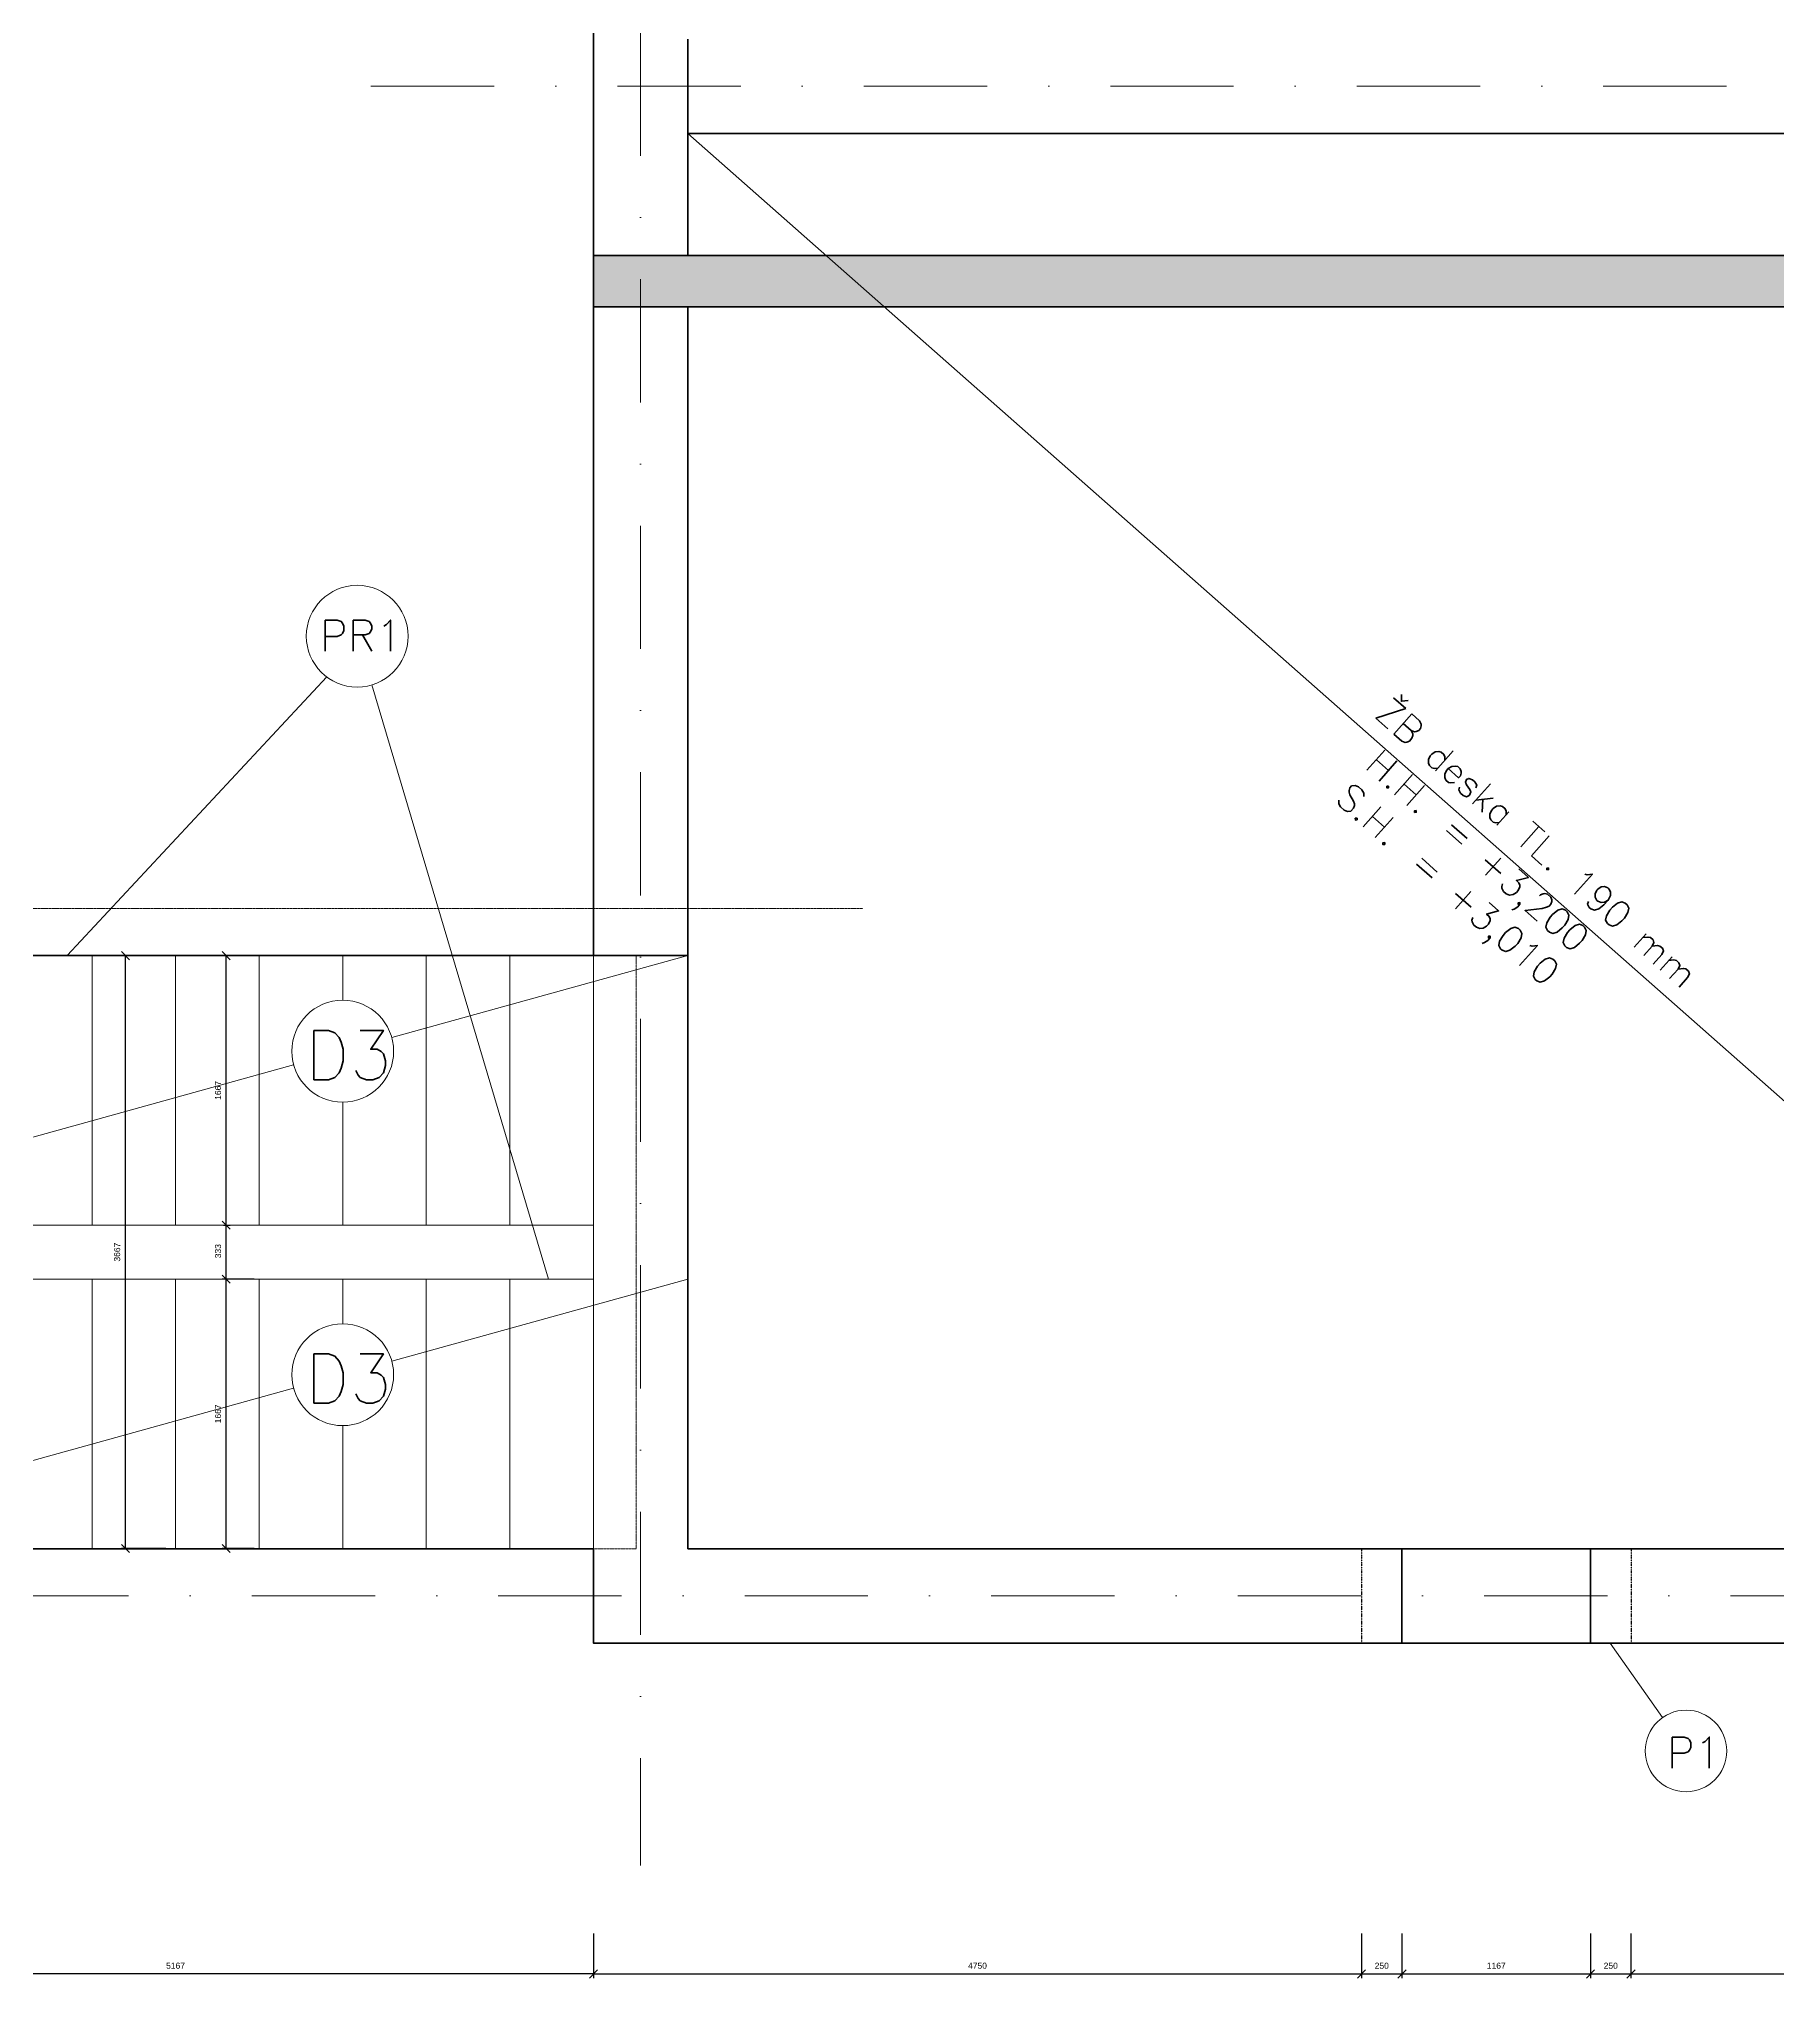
# Model space of a CAD drawing. Header units: millimetres. Extents: x -109904 to 256066, y -215550 to 75535.
# Drawn here: x 165530 to 176283, y 7556 to 19636 of the extents above; entities that cross this region are included whole.
import ezdxf

# ---------------------------------------------------------------- set-up
doc = ezdxf.new("R2010")
doc.units = ezdxf.units.MM
doc.header["$LTSCALE"] = 20
for name, pattern in [('DĚLICÍ', [31.75, 12.7, -6.35, 0, -6.35, 0, -6.35]), ('ČERCHOVANÁ', [25.4, 12.7, -6.35, 0, -6.35]), ('ČERCHOVANÁ2', [12.7, 6.35, -3.175, 0, -3.175])]:
    doc.linetypes.add(name, pattern=pattern)
for name, color, linetype, lineweight in [('Kóty', 4, 'Continuous', 18), ('překlady', 2, 'DĚLICÍ', 25), ('TENKÁ PLNÁ ČÁRA', 7, 'Continuous', 18), ('TENKÁ ČERCHOVANÁ ČÁRA', 60, 'ČERCHOVANÁ', 18), ('TLUSTÁ PLNÁ ČÁRA', 2, 'Continuous', 35), ('tlustá čára', 212, 'Continuous', 35), ('šrafy', 7, 'Continuous', 13)]:
    doc.layers.add(name, color=color, linetype=linetype, lineweight=lineweight)
doc.styles.get("Standard").update_dxf_attribs({"font": 'arial.ttf'})
doc.dimstyles.new('Rozmery_1_50', dxfattribs={"dimscale": 50, "dimtxt": 0.75, "dimasz": 1, "dimexe": 0.5, "dimexo": 0.625, "dimtad": 1, "dimdec": 0, "dimtxsty": 'Standard', "dimblk": 'OBLIQUE', "dimcen": 2.5, "dimadec": 0, "dimazin": 0, "dimtfac": 1, "dimtdec": 0, "dimtmove": 0, "dimatfit": 3, "dimldrblk": 'OBLIQUE', "dimfxl": 5, "dimfxlon": 1, "dimarcsym": 0})

# ---------------------------------------------------------------- blocks, each defined once
blk = doc.blocks.new('_Oblique')
at = {"color": 0, "linetype": 'ByBlock', "lineweight": -2}
blk.add_line((-0.5, -0.5), (0.5, 0.5), dxfattribs=at)
blk = doc.blocks.new('*D253')
at = {"layer": 'Defpoints', "color": 0, "transparency": 16777216}
for p in [(169541, 9859), (179458, 9859), (169541, 6690)]:
    blk.add_point(p, dxfattribs=at)
at = {"layer": 'Kóty', "color": 0, "lineweight": -2, "transparency": 16777216}
for p, q in [((169541, 6940), (169541, 6665)), ((179458, 6940), (179458, 6665)), ((179458, 6690), (169541, 6690))]:
    blk.add_line(p, q, dxfattribs=at)
at = {"layer": 'Kóty', "color": 0, "lineweight": -2, "transparency": 16777216, "xscale": 50, "yscale": 50, "zscale": 50, "rotation": 180}
blk.add_blockref('_Oblique', (169541, 6690), dxfattribs=at)
at = {"layer": 'Kóty', "color": 0, "lineweight": -2, "transparency": 16777216, "xscale": 50, "yscale": 50, "zscale": 50}
blk.add_blockref('_Oblique', (179458, 6690), dxfattribs=at)
at = {"layer": 'Kóty', "color": 0, "transparency": 16777216, "insert": (174499, 6740), "char_height": 37.5, "attachment_point": 5}
blk.add_mtext('6000', dxfattribs=at)
blk = doc.blocks.new('*D254')
at = {"layer": 'Defpoints', "color": 0, "transparency": 16777216}
for p in [(162124, 9719), (190541, 9567), (190541, 5347)]:
    blk.add_point(p, dxfattribs=at)
at = {"layer": 'Kóty', "color": 0, "lineweight": -2, "transparency": 16777216}
for p, q in [((162124, 5597), (162124, 5322)), ((190541, 5597), (190541, 5322)), ((162124, 5347), (190541, 5347))]:
    blk.add_line(p, q, dxfattribs=at)
at = {"layer": 'Kóty', "color": 0, "lineweight": -2, "transparency": 16777216, "xscale": 50, "yscale": 50, "zscale": 50, "rotation": 180}
blk.add_blockref('_Oblique', (162124, 5347), dxfattribs=at)
at = {"layer": 'Kóty', "color": 0, "lineweight": -2, "transparency": 16777216, "xscale": 50, "yscale": 50, "zscale": 50}
blk.add_blockref('_Oblique', (190541, 5347), dxfattribs=at)
at = {"layer": 'Kóty', "color": 0, "transparency": 16777216, "insert": (176596, 5398), "char_height": 37.5, "attachment_point": 5}
blk.add_mtext('16875', dxfattribs=at)
blk = doc.blocks.new('*D256')
at = {"layer": 'Defpoints', "color": 0, "transparency": 16777216}
for p in [(169249, 9567), (179749, 9567), (169249, 5959)]:
    blk.add_point(p, dxfattribs=at)
at = {"layer": 'Kóty', "color": 0, "lineweight": -2, "transparency": 16777216}
for p, q in [((169249, 6209), (169249, 5934)), ((179749, 6209), (179749, 5934)), ((179749, 5959), (169249, 5959))]:
    blk.add_line(p, q, dxfattribs=at)
at = {"layer": 'Kóty', "color": 0, "lineweight": -2, "transparency": 16777216, "xscale": 50, "yscale": 50, "zscale": 50, "rotation": 180}
blk.add_blockref('_Oblique', (169249, 5959), dxfattribs=at)
at = {"layer": 'Kóty', "color": 0, "lineweight": -2, "transparency": 16777216, "xscale": 50, "yscale": 50, "zscale": 50}
blk.add_blockref('_Oblique', (179749, 5959), dxfattribs=at)
at = {"layer": 'Kóty', "color": 0, "transparency": 16777216, "insert": (174499, 6009), "char_height": 37.5, "attachment_point": 5}
blk.add_mtext('10500', dxfattribs=at)
blk = doc.blocks.new('*D258')
at = {"layer": 'Defpoints', "color": 0, "transparency": 16777216}
for p in [(169541, 9859), (168958, 9275), (168958, 6690)]:
    blk.add_point(p, dxfattribs=at)
at = {"layer": 'Kóty', "color": 0, "lineweight": -2, "transparency": 16777216}
for p, q in [((168958, 6940), (168958, 6665)), ((169541, 6940), (169541, 6665)), ((169541, 6690), (168958, 6690))]:
    blk.add_line(p, q, dxfattribs=at)
at = {"layer": 'Kóty', "color": 0, "lineweight": -2, "transparency": 16777216, "xscale": 50, "yscale": 50, "zscale": 50, "rotation": 180}
blk.add_blockref('_Oblique', (168958, 6690), dxfattribs=at)
at = {"layer": 'Kóty', "color": 0, "lineweight": -2, "transparency": 16777216, "xscale": 50, "yscale": 50, "zscale": 50}
blk.add_blockref('_Oblique', (169541, 6690), dxfattribs=at)
at = {"layer": 'Kóty', "color": 0, "transparency": 16777216, "insert": (169249, 6740), "char_height": 37.5, "attachment_point": 5}
blk.add_mtext('300', dxfattribs=at)
blk = doc.blocks.new('*D259')
at = {"layer": 'Defpoints', "color": 0, "transparency": 16777216}
for p in [(168958, 9953), (173708, 9953), (173708, 7673)]:
    blk.add_point(p, dxfattribs=at)
at = {"layer": 'Kóty', "color": 0, "lineweight": -2, "transparency": 16777216}
for p, q in [((168958, 7923), (168958, 7648)), ((173708, 7923), (173708, 7648)), ((168958, 7673), (173708, 7673))]:
    blk.add_line(p, q, dxfattribs=at)
at = {"layer": 'Kóty', "color": 0, "lineweight": -2, "transparency": 16777216, "xscale": 50, "yscale": 50, "zscale": 50, "rotation": 180}
blk.add_blockref('_Oblique', (168958, 7673), dxfattribs=at)
at = {"layer": 'Kóty', "color": 0, "lineweight": -2, "transparency": 16777216, "xscale": 50, "yscale": 50, "zscale": 50}
blk.add_blockref('_Oblique', (173708, 7673), dxfattribs=at)
at = {"layer": 'Kóty', "color": 0, "transparency": 16777216, "insert": (171333, 7724), "char_height": 37.5, "attachment_point": 5}
blk.add_mtext('4750', dxfattribs=at)
blk = doc.blocks.new('*D260')
at = {"layer": 'Defpoints', "color": 0, "transparency": 16777216}
for p in [(173958, 9953), (175124, 9953), (175124, 7673)]:
    blk.add_point(p, dxfattribs=at)
at = {"layer": 'Kóty', "color": 0, "lineweight": -2, "transparency": 16777216}
for p, q in [((173958, 7923), (173958, 7648)), ((175124, 7923), (175124, 7648)), ((173958, 7673), (175124, 7673))]:
    blk.add_line(p, q, dxfattribs=at)
at = {"layer": 'Kóty', "color": 0, "lineweight": -2, "transparency": 16777216, "xscale": 50, "yscale": 50, "zscale": 50, "rotation": 180}
blk.add_blockref('_Oblique', (173958, 7673), dxfattribs=at)
at = {"layer": 'Kóty', "color": 0, "lineweight": -2, "transparency": 16777216, "xscale": 50, "yscale": 50, "zscale": 50}
blk.add_blockref('_Oblique', (175124, 7673), dxfattribs=at)
at = {"layer": 'Kóty', "color": 0, "transparency": 16777216, "insert": (174541, 7724), "char_height": 37.5, "attachment_point": 5}
blk.add_mtext('1167', dxfattribs=at)
blk = doc.blocks.new('*D261')
at = {"layer": 'Defpoints', "color": 0, "transparency": 16777216}
for p in [(175124, 9953), (175374, 9953), (175374, 7673)]:
    blk.add_point(p, dxfattribs=at)
at = {"layer": 'Kóty', "color": 0, "lineweight": -2, "transparency": 16777216}
for p, q in [((175124, 7923), (175124, 7648)), ((175374, 7923), (175374, 7648)), ((175124, 7673), (175374, 7673))]:
    blk.add_line(p, q, dxfattribs=at)
at = {"layer": 'Kóty', "color": 0, "lineweight": -2, "transparency": 16777216, "xscale": 50, "yscale": 50, "zscale": 50, "rotation": 180}
blk.add_blockref('_Oblique', (175124, 7673), dxfattribs=at)
at = {"layer": 'Kóty', "color": 0, "lineweight": -2, "transparency": 16777216, "xscale": 50, "yscale": 50, "zscale": 50}
blk.add_blockref('_Oblique', (175374, 7673), dxfattribs=at)
at = {"layer": 'Kóty', "color": 0, "transparency": 16777216, "insert": (175249, 7724), "char_height": 37.5, "attachment_point": 5}
blk.add_mtext('250', dxfattribs=at)
blk = doc.blocks.new('*D262')
at = {"layer": 'Defpoints', "color": 0, "transparency": 16777216}
for p in [(175374, 9953), (183999, 9953), (183999, 7673)]:
    blk.add_point(p, dxfattribs=at)
at = {"layer": 'Kóty', "color": 0, "lineweight": -2, "transparency": 16777216}
for p, q in [((175374, 7923), (175374, 7648)), ((183999, 7923), (183999, 7648)), ((175374, 7673), (183999, 7673))]:
    blk.add_line(p, q, dxfattribs=at)
at = {"layer": 'Kóty', "color": 0, "lineweight": -2, "transparency": 16777216, "xscale": 50, "yscale": 50, "zscale": 50, "rotation": 180}
blk.add_blockref('_Oblique', (175374, 7673), dxfattribs=at)
at = {"layer": 'Kóty', "color": 0, "lineweight": -2, "transparency": 16777216, "xscale": 50, "yscale": 50, "zscale": 50}
blk.add_blockref('_Oblique', (183999, 7673), dxfattribs=at)
at = {"layer": 'Kóty', "color": 0, "transparency": 16777216, "insert": (179687, 7724), "char_height": 37.5, "attachment_point": 5}
blk.add_mtext('5200', dxfattribs=at)
blk = doc.blocks.new('*D267')
at = {"layer": 'Defpoints', "color": 0, "transparency": 16777216}
for p in [(173708, 9953), (173958, 9953), (173958, 7673)]:
    blk.add_point(p, dxfattribs=at)
at = {"layer": 'Kóty', "color": 0, "lineweight": -2, "transparency": 16777216}
for p, q in [((173708, 7923), (173708, 7648)), ((173958, 7923), (173958, 7648)), ((173708, 7673), (173958, 7673))]:
    blk.add_line(p, q, dxfattribs=at)
at = {"layer": 'Kóty', "color": 0, "lineweight": -2, "transparency": 16777216, "xscale": 50, "yscale": 50, "zscale": 50, "rotation": 180}
blk.add_blockref('_Oblique', (173708, 7673), dxfattribs=at)
at = {"layer": 'Kóty', "color": 0, "lineweight": -2, "transparency": 16777216, "xscale": 50, "yscale": 50, "zscale": 50}
blk.add_blockref('_Oblique', (173958, 7673), dxfattribs=at)
at = {"layer": 'Kóty', "color": 0, "transparency": 16777216, "insert": (173833, 7724), "char_height": 37.5, "attachment_point": 5}
blk.add_mtext('250', dxfattribs=at)
blk = doc.blocks.new('*D303')
at = {"layer": 'Defpoints', "color": 0, "transparency": 16777216}
for p in [(166687, 11969), (166891, 11969), (166891, 10303)]:
    blk.add_point(p, dxfattribs=at)
at = {"layer": 'Kóty', "color": 0, "lineweight": -2, "transparency": 16777216}
for p, q in [((166860, 11969), (166662, 11969)), ((166687, 10303), (166687, 11969)), ((166860, 10303), (166662, 10303))]:
    blk.add_line(p, q, dxfattribs=at)
at = {"layer": 'Kóty', "color": 0, "lineweight": -2, "transparency": 16777216, "xscale": 50, "yscale": 50, "zscale": 50}
for p, rotation in [((166687, 11969), 90), ((166687, 10303), 270)]:
    blk.add_blockref('_Oblique', p, dxfattribs=dict(at, rotation=rotation))
at = {"layer": 'Kóty', "color": 0, "transparency": 16777216, "insert": (166637, 11136), "char_height": 37.5, "attachment_point": 5, "rotation": 90}
blk.add_mtext('1667', dxfattribs=at)
blk = doc.blocks.new('*D304')
at = {"layer": 'Defpoints', "color": 0, "transparency": 16777216}
for p in [(166640, 12303), (166687, 12303), (166891, 11969)]:
    blk.add_point(p, dxfattribs=at)
at = {"layer": 'Kóty', "color": 0, "lineweight": -2, "transparency": 16777216}
for p, q in [((166671, 12303), (166712, 12303)), ((166687, 11969), (166687, 12303)), ((166860, 11969), (166662, 11969))]:
    blk.add_line(p, q, dxfattribs=at)
at = {"layer": 'Kóty', "color": 0, "lineweight": -2, "transparency": 16777216, "xscale": 50, "yscale": 50, "zscale": 50}
for p, rotation in [((166687, 12303), 90), ((166687, 11969), 270)]:
    blk.add_blockref('_Oblique', p, dxfattribs=dict(at, rotation=rotation))
at = {"layer": 'Kóty', "color": 0, "transparency": 16777216, "insert": (166637, 12142), "char_height": 37.5, "attachment_point": 5, "rotation": 90}
blk.add_mtext('333', dxfattribs=at)
blk = doc.blocks.new('*D299')
at = {"layer": 'Defpoints', "color": 0, "transparency": 16777216}
for p in [(166640, 13969), (166687, 13969), (166640, 12303)]:
    blk.add_point(p, dxfattribs=at)
at = {"layer": 'Kóty', "color": 0, "lineweight": -2, "transparency": 16777216}
for p, q in [((166671, 13969), (166712, 13969)), ((166687, 12303), (166687, 13969)), ((166671, 12303), (166712, 12303))]:
    blk.add_line(p, q, dxfattribs=at)
at = {"layer": 'Kóty', "color": 0, "lineweight": -2, "transparency": 16777216, "xscale": 50, "yscale": 50, "zscale": 50}
for p, rotation in [((166687, 13969), 90), ((166687, 12303), 270)]:
    blk.add_blockref('_Oblique', p, dxfattribs=dict(at, rotation=rotation))
at = {"layer": 'Kóty', "color": 0, "transparency": 16777216, "insert": (166637, 13136), "char_height": 37.5, "attachment_point": 5, "rotation": 90}
blk.add_mtext('1667', dxfattribs=at)
blk = doc.blocks.new('*D244')
at = {"layer": 'Defpoints', "color": 0, "transparency": 16777216}
for p in [(168958, 8341), (163791, 8221), (163791, 7673)]:
    blk.add_point(p, dxfattribs=at)
at = {"layer": 'Kóty', "color": 0, "lineweight": -2, "transparency": 16777216}
for p, q in [((163791, 7923), (163791, 7648)), ((168958, 7923), (168958, 7648)), ((168958, 7673), (163791, 7673))]:
    blk.add_line(p, q, dxfattribs=at)
at = {"layer": 'Kóty', "color": 0, "lineweight": -2, "transparency": 16777216, "xscale": 50, "yscale": 50, "zscale": 50, "rotation": 180}
blk.add_blockref('_Oblique', (163791, 7673), dxfattribs=at)
at = {"layer": 'Kóty', "color": 0, "lineweight": -2, "transparency": 16777216, "xscale": 50, "yscale": 50, "zscale": 50}
blk.add_blockref('_Oblique', (168958, 7673), dxfattribs=at)
at = {"layer": 'Kóty', "color": 0, "transparency": 16777216, "insert": (166374, 7724), "char_height": 37.5, "attachment_point": 5}
blk.add_mtext('5167', dxfattribs=at)
blk = doc.blocks.new('*D249')
at = {"layer": 'Defpoints', "color": 0, "transparency": 16777216}
for p in [(166064, 13969), (166375, 13969), (166375, 10303)]:
    blk.add_point(p, dxfattribs=at)
at = {"layer": 'Kóty', "color": 0, "lineweight": -2, "transparency": 16777216}
for p, q in [((166314, 13969), (166039, 13969)), ((166064, 10303), (166064, 13969)), ((166314, 10303), (166039, 10303))]:
    blk.add_line(p, q, dxfattribs=at)
at = {"layer": 'Kóty', "color": 0, "lineweight": -2, "transparency": 16777216, "xscale": 50, "yscale": 50, "zscale": 50}
for p, rotation in [((166064, 13969), 90), ((166064, 10303), 270)]:
    blk.add_blockref('_Oblique', p, dxfattribs=dict(at, rotation=rotation))
at = {"layer": 'Kóty', "color": 0, "transparency": 16777216, "insert": (166013, 12136), "char_height": 37.5, "attachment_point": 5, "rotation": 90}
blk.add_mtext('3667', dxfattribs=at)

msp = doc.modelspace()

# ---------------------------------------------------------------- hatches: boundary and pattern name
at = {"layer": 'šrafy', "transparency": 33554687}
h = msp.add_hatch(dxfattribs=at)
h.set_pattern_fill('BETON ZELEZOVY', color=256, scale=63.854245)
h.set_pattern_definition([(45, (56953.67, -22139.3), (-225.75885, 225.75885), []), (45, (57043.98, -22139.3), (-225.75885, 225.75885), []), (45, (57224.58, -22139.3), (-135.4553, 316.0624), [127.7085, -63.85424, 0, -63.85424])])
h.paths.add_polyline_path([(179749.168, 18298.124), (168957.545, 18298.124), (168957.545, 17981.459), (179457.503, 17981.459), (179457.503, 17464.794), (179749.168, 17464.794)])
h.paths.add_polyline_path([(180895.933, 18298.124), (179749.168, 18298.124), (179749.168, 17464.794), (180040.834, 17464.794), (180040.834, 17981.459), (181254.821, 17981.459)])
h.paths.add_polyline_path([(183420.383, 18105.352), (183886.16, 18135.893), (183634.811, 18205.3), (183634.811, 18298.124), (180895.933, 18298.124), (181254.821, 17981.459), (183634.811, 17981.459), (183634.811, 18037.371)])
h.paths.add_polyline_path([(190540.792, 18298.124), (185641.247, 18298.124), (185641.247, 18205.3), (185892.596, 18135.893), (185426.819, 18105.352), (185641.247, 18037.371), (185641.247, 17981.459), (190540.792, 17981.459)])
h.paths.add_polyline_path([(184745.323, 19052.623), (185261.988, 19052.623), (185261.988, 19344.289), (184428.658, 19344.289), (184428.658, 15181.014), (184745.323, 14901.603)])
h.paths.add_polyline_path([(184745.323, 14901.603), (184428.658, 15181.014), (184428.658, 10010.993), (184745.323, 10010.993)])
h.paths.add_polyline_path([(185261.988, 19635.954), (184745.323, 19635.954), (184745.323, 24234.899), (184428.658, 24514.31), (184428.658, 19344.289), (185261.988, 19344.289)])
h.paths.add_polyline_path([(184745.323, 28677.585), (184428.658, 28677.585), (184428.658, 24514.31), (184745.323, 24234.899)])

# ---------------------------------------------------------------- linework, layer by layer
at = {"layer": 'překlady', "linetype": 'ČERCHOVANÁ2', "ltscale": 0.009}
for p, q in [((173707.526, 10302.658), (173707.526, 9719.327)), ((175374.186, 10302.658), (175374.186, 9719.327))]:
    msp.add_line(p, q, dxfattribs=at)
at = {"layer": 'TENKÁ PLNÁ ČÁRA'}
for p, q in [((165857.557, 12302.65), (165857.557, 13969.31)), ((165857.557, 13969.31), (165857.557, 12302.65)), ((166374.222, 12302.65), (166374.222, 13969.31)), ((166374.222, 13969.31), (166374.222, 12302.65)), ((166890.887, 12302.65), (166890.887, 13969.31)), ((166890.887, 13969.31), (166890.887, 12302.65)), ((167407.551, 13693.163), (167407.551, 13969.31)), ((167407.551, 13969.31), (167407.551, 13693.163)), ((167924.216, 12302.65), (167924.216, 13969.31)), ((167924.216, 13969.31), (167924.216, 12302.65)), ((168440.88, 12302.65), (168440.88, 13969.31)), ((168440.88, 12302.65), (168440.88, 13969.31)), ((168440.88, 13969.31), (168440.88, 12302.65)), ((168957.545, 13969.31), (168957.545, 12302.65)), ((168957.545, 13969.31), (168957.545, 12302.65)), ((167407.551, 12302.65), (167407.551, 13063.22)), ((167407.551, 13063.22), (167407.551, 12302.65)), ((168957.545, 12302.65), (168957.545, 10302.658)), ((165857.557, 10302.658), (165857.557, 11969.318)), ((165857.557, 11969.318), (165857.557, 10302.658)), ((166374.222, 10302.658), (166374.222, 11969.318)), ((166374.222, 11969.318), (166374.222, 10302.658)), ((166890.887, 10302.658), (166890.887, 11969.318)), ((166890.887, 11969.318), (166890.887, 10302.658)), ((167407.551, 11693.171), (167407.551, 11969.318)), ((167407.551, 11969.318), (167407.551, 11693.171)), ((167924.216, 10302.658), (167924.216, 11969.318)), ((167924.216, 11969.318), (167924.216, 10302.658)), ((168440.88, 10302.658), (168440.88, 11969.318)), ((168440.88, 11969.318), (168440.88, 10302.658)), ((167407.551, 10302.658), (167407.551, 11063.228)), ((167407.551, 11063.228), (167407.551, 10302.658))]:
    msp.add_line(p, q, dxfattribs=at)
at = {"layer": 'TENKÁ ČERCHOVANÁ ČÁRA', "ltscale": 3}
for p, q in [((169249.21, 30344.245), (169249.21, 8344.333)), ((167582.55, 19344.289), (191624.121, 19344.289)), ((160749.244, 10010.993), (191624.121, 10010.993))]:
    msp.add_line(p, q, dxfattribs=at)
at = {"layer": 'TENKÁ ČERCHOVANÁ ČÁRA', "ltscale": 0.009}
for p, q in [((160749.244, 14260.976), (170624.205, 14260.976)), ((169222.477, 13969.31), (168957.545, 13969.31)), ((169222.477, 13969.31), (169222.477, 10302.658)), ((169222.477, 10302.658), (168957.545, 10302.658))]:
    msp.add_line(p, q, dxfattribs=at)
at = {"layer": 'TLUSTÁ PLNÁ ČÁRA'}
for p, q in [((168957.545, 18298.124), (183634.811, 18298.124)), ((168957.545, 18298.124), (168957.545, 17981.459)), ((168957.545, 17981.459), (179457.503, 17981.459)), ((169540.876, 13969.31), (163790.899, 13969.31)), ((173957.525, 10302.658), (173957.525, 9719.327)), ((175124.187, 10302.658), (175124.187, 9719.327))]:
    msp.add_line(p, q, dxfattribs=at)
for points in [[(168957.545, 19052.623), (168957.545, 28969.25), (190540.792, 28969.25), (190540.792, 9719.327), (168957.545, 9719.327), (168957.545, 10302.658)], [(168957.545, 13969.31), (168957.545, 19052.623)], [(168957.545, 10302.658), (163790.899, 10302.658)]]:
    msp.add_lwpolyline(points, dxfattribs=at)
at = {"layer": 'tlustá čára'}
for p, q in [((169540.876, 18298.124), (169540.876, 19635.954)), ((169540.876, 10302.658), (169540.876, 17981.459))]:
    msp.add_line(p, q, dxfattribs=at)
for points in [[(169540.876, 19052.623), (179457.503, 19052.623), (179457.503, 18298.124)], [(179457.503, 17464.794), (179457.503, 10302.658), (169540.876, 10302.658)]]:
    msp.add_lwpolyline(points, dxfattribs=at)
at = {"layer": 'šrafy'}
for p, q in [((169540.876, 19052.623), (177685.728, 11865.989)), ((165702.955, 13969.31), (167309.415, 15691.923)), ((168679.264, 11969.318), (167586.796, 15642.8)), ((165857.557, 12302.65), (165857.557, 13969.31)), ((166374.222, 12302.65), (166374.222, 13969.31)), ((166890.887, 12302.65), (166890.887, 13969.31)), ((167407.551, 13693.163), (167407.551, 13969.31)), ((169540.876, 13969.31), (167711.086, 13462.297)), ((167924.216, 12302.65), (167924.216, 13969.31)), ((168440.88, 12302.65), (168440.88, 13969.31)), ((168957.545, 12302.65), (168957.545, 13969.31)), ((167104.017, 13294.086), (163525.967, 12302.65)), ((167407.551, 12302.65), (167407.551, 13063.22)), ((163790.899, 12302.65), (168957.545, 12302.65)), ((168957.545, 10302.658), (168957.545, 12302.65)), ((168957.545, 11969.318), (163790.899, 11969.318)), ((165857.557, 10302.658), (165857.557, 11969.318)), ((166374.222, 10302.658), (166374.222, 11969.318)), ((166890.887, 10302.658), (166890.887, 11969.318)), ((167407.551, 11693.171), (167407.551, 11969.318)), ((169540.876, 11969.318), (167711.086, 11462.305)), ((167924.216, 10302.658), (167924.216, 11969.318)), ((168440.88, 10302.658), (168440.88, 11969.318)), ((167104.017, 11294.094), (163525.967, 10302.658)), ((167407.551, 10302.658), (167407.551, 11063.228)), ((175569.66, 9258.417), (175245.876, 9719.327))]:
    msp.add_line(p, q, dxfattribs=at)
for centre, radius in [((167497.144, 15944.26), 314.509), ((167407.551, 13378.191), 314.971), ((167407.551, 11378.199), 314.971), ((175714.501, 9052.234), 251.973)]:
    msp.add_circle(centre, radius, dxfattribs=at)

# ---------------------------------------------------------------- texts
at = {"layer": 'šrafy', "attachment_point": 1}
for s, width, gutter_width, insert, char_height in [('{\\Fromans|c238;PR1}', 1105.85906, 15.964, (167267.106, 16043.598), 191.56287), ('{\\Fromans|c238;D3}', 1757.37002, 25.368, (167176.446, 13506.353), 304.42111), ('{\\Fromans|c238;D3}', 1757.37002, 25.368, (167176.446, 11506.361), 304.42111), ('{\\Fromans|c238;P1}', 1105.85906, 15.964, (175595.604, 9138.006), 191.56287)]:
    msp.add_mtext_dynamic_manual_height_columns(s, width=width, gutter_width=gutter_width, heights=[0], dxfattribs=dict(at, insert=insert, char_height=char_height))
at = {"layer": 'šrafy', "insert": (173890.359, 15577.154), "char_height": 166.666, "attachment_point": 1, "rotation": 318.4404887}
msp.add_mtext_dynamic_manual_height_columns('{\\Fromans|c238;ŽB deska TL. 190 mm\\P\\pxi-3,l4,t4;H.H.^I = +3,200\\PS.H.^I = +3,010 }', width=8745.83203, gutter_width=20.833, heights=[0], dxfattribs=at)

# ---------------------------------------------------------------- dimensions: what is measured, and where the dimension line sits
at = {"layer": 'Kóty'}
for base, p1, p2, picture, middle in [((166063.613, 13969.31), (166374.806, 10302.658), (166374.806, 13969.31), '*D249', (166013.204, 12135.984)), ((166687.304, 11969.318), (166890.887, 10302.658), (166890.887, 11969.318), '*D303', (166636.908, 11135.988))]:
    dim = msp.add_linear_dim(base=base, p1=p1, p2=p2, angle=90, dimstyle='Rozmery_1_50', dxfattribs=at)
    dim.commit()
    dim.dimension.update_dxf_attribs({"geometry": picture, "text_midpoint": middle})
dim = msp.add_linear_dim(base=(166687.304, 13969.31), p1=(166639.971, 12302.65), p2=(166639.971, 13969.31), angle=90, dimstyle='Rozmery_1_50', override={"dimtmove": 1}, dxfattribs=at)
dim.commit()
dim.dimension.update_dxf_attribs({"geometry": '*D299', "text_midpoint": (166636.908, 13135.98)})
dim = msp.add_linear_dim(base=(166687.304, 12302.65), p1=(166890.887, 11969.318), p2=(166639.971, 12302.65), angle=90, dimstyle='Rozmery_1_50', override={"dimtmove": 1}, dxfattribs=at)
dim.commit()
dim.dimension.update_dxf_attribs({"geometry": '*D304', "text_midpoint": (166687.304, 12142.354), "dimtype": 160})
for base, p1, p2, picture, middle in [((173707.526, 7673.355), (168957.545, 9953.482), (173707.526, 9953.482), '*D259', (171332.535, 7723.752)), ((163790.899, 7673.355), (168957.545, 8341.225), (163790.899, 8220.602), '*D244', (166374.222, 7723.752))]:
    dim = msp.add_linear_dim(base=base, p1=p1, p2=p2, dimstyle='Rozmery_1_50', dxfattribs=at)
    dim.commit()
    dim.dimension.update_dxf_attribs({"geometry": picture, "text_midpoint": middle})
for base, p1, p2, picture, middle in [((173957.525, 7673.355), (173707.526, 9953.482), (173957.525, 9953.482), '*D267', (173832.525, 7723.752)), ((175124.187, 7673.355), (173957.525, 9953.482), (175124.187, 9953.482), '*D260', (174540.856, 7723.752)), ((175374.186, 7673.355), (175124.187, 9953.482), (175374.186, 9953.482), '*D261', (175249.186, 7723.752)), ((169249.21, 5958.554), (179749.168, 9567.159), (169249.21, 9567.159), '*D256', (174499.189, 6008.95))]:
    dim = msp.add_linear_dim(base=base, p1=p1, p2=p2, dimstyle='Rozmery_1_50', override={"dimtmove": 1}, dxfattribs=at)
    dim.commit()
    dim.dimension.update_dxf_attribs({"geometry": picture, "text_midpoint": middle})
for base, p1, p2, text, picture, middle in [((183999.151, 7673.355), (175374.186, 9953.482), (183999.151, 9953.482), '5200', '*D262', (179686.669, 7723.752)), ((168957.545, 6689.683), (169540.876, 9858.824), (168957.545, 9275.493), '300', '*D258', (169249.21, 6740.093)), ((169540.876, 6689.683), (179457.503, 9858.824), (169540.876, 9858.824), '6000', '*D253', (174499.189, 6740.08))]:
    dim = msp.add_linear_dim(base=base, p1=p1, p2=p2, text=text, dimstyle='Rozmery_1_50', override={"dimtmove": 1}, dxfattribs=at)
    dim.commit()
    dim.dimension.update_dxf_attribs({"geometry": picture, "text_midpoint": middle})
dim = msp.add_linear_dim(base=(190540.792, 5347.37), p1=(162124.239, 9719.327), p2=(190540.792, 9567.159), text='16875', dimstyle='Rozmery_1_50', override={"dimtmove": 1}, dxfattribs=at)
dim.commit()
dim.dimension.update_dxf_attribs({"geometry": '*D254', "text_midpoint": (176595.987, 5347.37), "dimtype": 160})

doc.saveas('drawing.dxf')
